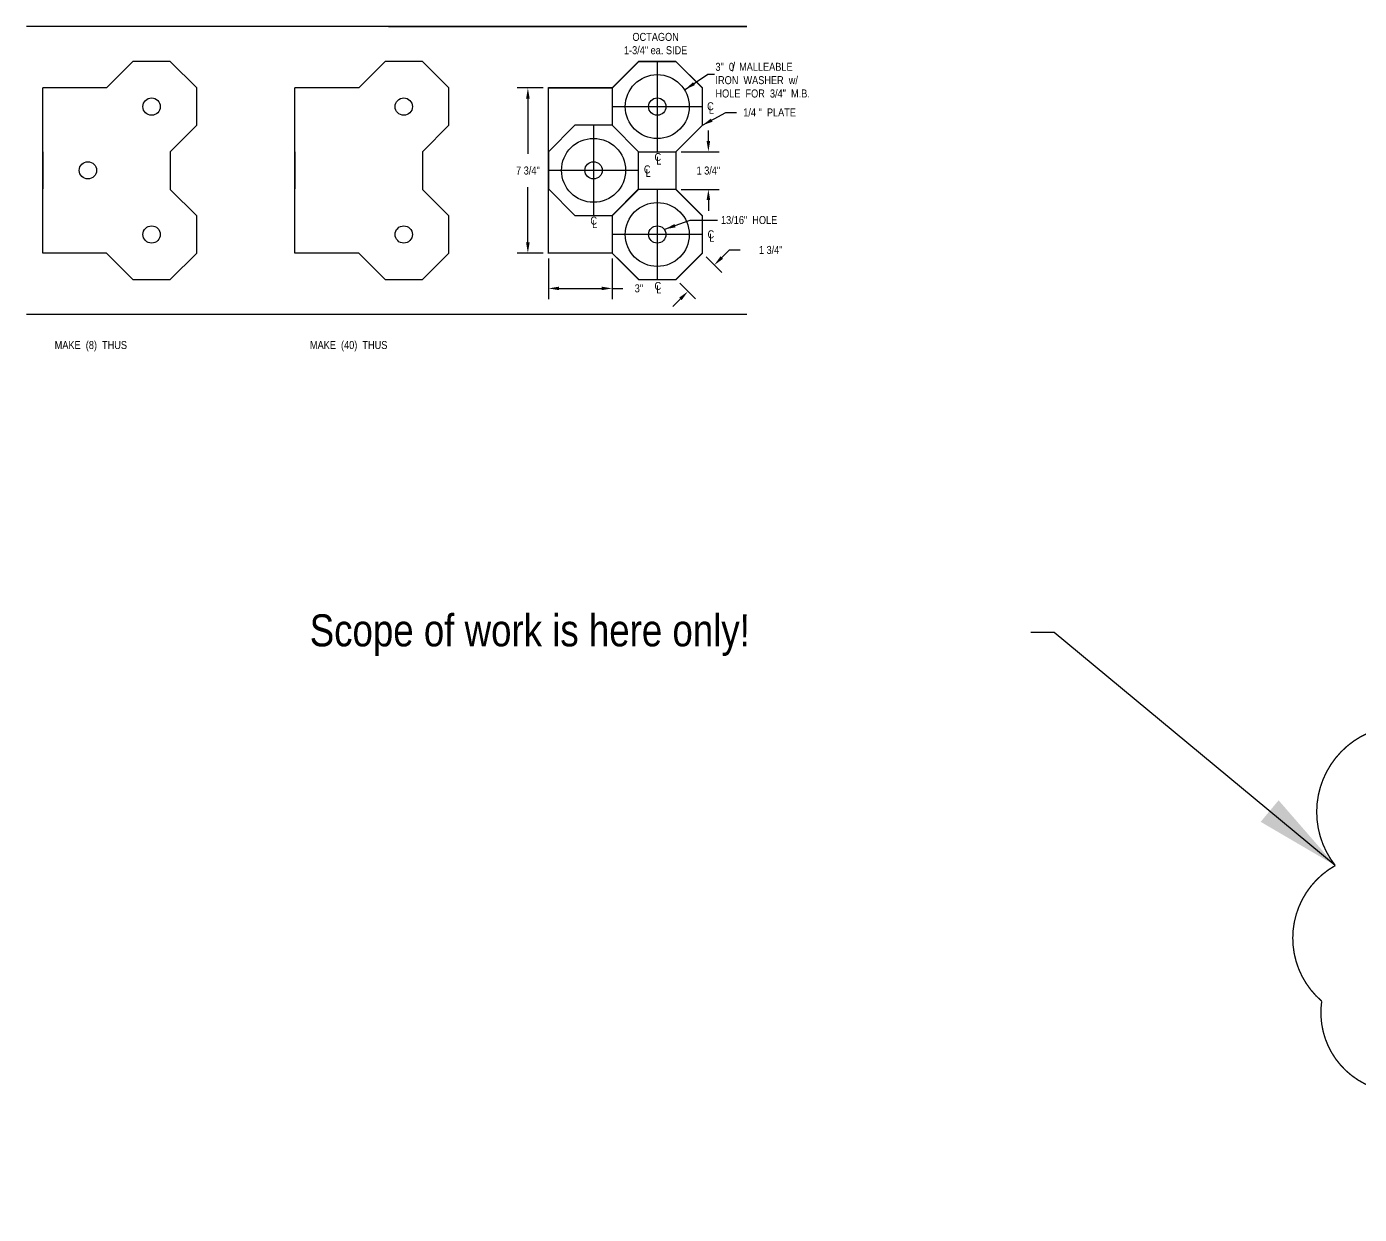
# Model space of a CAD drawing. Extents: x -8 to 143, y -42 to 13.
# Drawn here: x -7.6 to 54.9, y -42.5 to 13.2 of the extents above; entities that cross this region are included whole.
import ezdxf

# ---------------------------------------------------------------- set-up
doc = ezdxf.new("R2010")
doc.units = 0
doc.header["$LTSCALE"] = 50
doc.header["$MEASUREMENT"] = 0
doc.layers.get('0').update_dxf_attribs({"linetype": 'CONTINUOUS'})
doc.styles.add('ARCHENT', font='technical.ttf', dxfattribs={"height": 0.375})
doc.dimstyles.get("Standard").update_dxf_attribs({"dimtxt": 6, "dimasz": 6, "dimexe": 9, "dimexo": 3, "dimgap": 1, "dimtad": 0, "dimtih": 1, "dimtoh": 1, "dimdec": 4, "dimzin": 0, "dimdsep": 46, "dimtxsty": 'ARCHENT', "dimcen": 6, "dimadec": 0, "dimazin": 0, "dimtfac": 1, "dimtdec": 4, "dimtofl": 0, "dimtmove": 0, "dimatfit": 3, "dimfxl": 1, "dimtolj": 1, "dimtzin": 0, "dimarcsym": 0})

# ---------------------------------------------------------------- blocks, each defined once
blk = doc.blocks.new('*D19')
at = {"color": 0, "linetype": 'ByBlock'}
for p, q in [((25.032, 2.41), (25.386, 2.764)), ((25.386, 2.764), (25.886, 2.764)), ((24.296, 2.439), (25.032, 1.703)), ((23.059, 1.202), (23.795, 0.466)), ((23.088, 0.466), (22.734, 0.112))]:
    blk.add_line(p, q, dxfattribs=at)
for points in [[(24.973, 2.469), (25.091, 2.351), (24.679, 2.057)], [(23.029, 0.525), (23.147, 0.407), (23.441, 0.819)]]:
    blk.add_solid(points, dxfattribs=at)
at = {"color": 0, "linetype": 'ByBlock', "insert": (27.323, 2.764), "char_height": 0.375, "attachment_point": 5, "style": 'ARCHENT'}
blk.add_mtext('\\A1;1 3/4"', dxfattribs=at)
blk = doc.blocks.new('*D20')
at = {"color": 0, "linetype": 'ByBlock'}
for p, q in [((16.907, 2.366), (16.907, 0.462)), ((19.894, 2.366), (19.894, 0.462)), ((17.407, 0.962), (19.394, 0.962)), ((19.894, 0.962), (20.394, 0.962))]:
    blk.add_line(p, q, dxfattribs=at)
for points in [[(17.407, 1.045), (17.407, 0.878), (16.907, 0.962)], [(19.394, 1.045), (19.394, 0.878), (19.894, 0.962)]]:
    blk.add_solid(points, dxfattribs=at)
at = {"color": 0, "linetype": 'ByBlock', "insert": (21.144, 0.962), "char_height": 0.375, "attachment_point": 5, "style": 'ARCHENT'}
blk.add_mtext('\\A1;3"', dxfattribs=at)
blk = doc.blocks.new('*D21')
at = {"color": 0, "linetype": 'ByBlock'}
for p, q in [((16.657, 10.362), (15.442, 10.362)), ((15.942, 9.862), (15.942, 7.275)), ((15.942, 3.116), (15.942, 5.704)), ((16.657, 2.616), (15.442, 2.616))]:
    blk.add_line(p, q, dxfattribs=at)
for points in [[(15.858, 9.862), (16.025, 9.862), (15.942, 10.362)], [(15.858, 3.116), (16.025, 3.116), (15.942, 2.616)]]:
    blk.add_solid(points, dxfattribs=at)
at = {"color": 0, "linetype": 'ByBlock', "insert": (15.942, 6.489), "char_height": 0.375, "attachment_point": 5, "style": 'ARCHENT'}
blk.add_mtext('\\A1;7 3/4"', dxfattribs=at)
blk = doc.blocks.new('*D22')
at = {"color": 0, "linetype": 'ByBlock'}
for p, q in [((24.402, 7.875), (24.402, 8.375)), ((23.132, 7.375), (24.902, 7.375)), ((23.132, 5.604), (24.902, 5.604)), ((24.402, 5.104), (24.402, 4.604))]:
    blk.add_line(p, q, dxfattribs=at)
for points in [[(24.319, 7.875), (24.486, 7.875), (24.402, 7.375)], [(24.319, 5.104), (24.486, 5.104), (24.402, 5.604)]]:
    blk.add_solid(points, dxfattribs=at)
at = {"color": 0, "linetype": 'ByBlock', "insert": (24.402, 6.489), "char_height": 0.375, "attachment_point": 5, "style": 'ARCHENT'}
blk.add_mtext('\\A1;1 3/4"', dxfattribs=at)

msp = doc.modelspace()

# ---------------------------------------------------------------- linework, layer by layer
at = {"color": 5}
for p, q in [((26.20716, 13.2393), (-7.55059, 13.2393)), ((26.20716, -0.2607), (-7.55059, -0.2607))]:
    msp.add_line(p, q, dxfattribs=at)
for p, q in [((9.40176, 13.2393), (26.20716, 13.2393)), ((-2.56912, 11.5999), (-3.80656, 10.36246)), ((-0.81912, 11.5999), (-2.56912, 11.5999)), ((0.41832, 10.36246), (-0.81912, 11.5999)), ((9.2516, 11.5999), (8.01416, 10.36246)), ((11.0016, 11.5999), (9.2516, 11.5999)), ((12.23904, 10.36246), (11.0016, 11.5999)), ((-3.80656, 10.36246), (-6.79399, 10.36246)), ((-6.79399, 2.61614), (-6.79399, 10.36246)), ((0.41832, 8.61246), (0.41832, 10.36246)), ((8.01416, 10.36246), (5.02673, 10.36246)), ((5.02673, 2.61614), (5.02673, 10.36246)), ((12.23904, 8.61246), (12.23904, 10.36246)), ((-0.81912, 7.37502), (0.41832, 8.61246)), ((11.0016, 7.37502), (12.23904, 8.61246)), ((-6.79399, 7.37502), (-6.79399, 5.62502)), ((-0.81912, 7.37502), (-0.81912, 5.60358)), ((5.02673, 7.37502), (5.02673, 5.62502)), ((11.0016, 7.37502), (11.0016, 5.60358)), ((18.1444, 6.50002), (18.1444, 6.50002)), ((0.41832, 4.36614), (-0.81912, 5.60358)), ((12.23904, 4.36614), (11.0016, 5.60358)), ((0.41832, 2.61614), (0.41832, 4.36614)), ((12.23904, 2.61614), (12.23904, 4.36614)), ((-3.80656, 2.61614), (-6.79399, 2.61614)), ((-3.80656, 2.61614), (-2.56912, 1.3787)), ((-0.81912, 1.3787), (0.41832, 2.61614)), ((8.01416, 2.61614), (5.02673, 2.61614)), ((8.01416, 2.61614), (9.2516, 1.3787)), ((11.0016, 1.3787), (12.23904, 2.61614)), ((-2.56912, 1.3787), (-0.81912, 1.3787)), ((9.2516, 1.3787), (11.0016, 1.3787))]:
    msp.add_line(p, q)
at = {"color": 1}
for p, q in [((22.00683, 11.5999), (22.00683, 7.37502)), ((19.8944, 9.48746), (24.11927, 9.48746)), ((19.0194, 8.61246), (19.0194, 4.38759)), ((21.13183, 6.50002), (16.90696, 6.50002)), ((22.00683, 5.60358), (22.00683, 1.3787)), ((24.11927, 3.49114), (19.8944, 3.49114))]:
    msp.add_line(p, q, dxfattribs=at)
at = {"color": 3}
for p, q in [((19.8944, 10.36246), (16.90696, 10.36246)), ((16.90696, 2.61614), (16.90696, 10.36246)), ((22.88183, 7.37502), (22.88183, 5.60358)), ((19.8944, 2.61614), (16.90696, 2.61614))]:
    msp.add_line(p, q, dxfattribs=at)
at = {"color": 7, "const_width": 0.0625}
msp.add_lwpolyline([(16.90696, 10.36246), (19.8944, 10.36246), (21.13183, 11.5999), (22.88183, 11.5999), (24.11927, 10.36246), (24.11927, 8.61246), (22.88183, 7.37502), (22.88183, 5.60358), (24.11927, 4.36614), (24.11927, 2.61614), (22.88183, 1.3787), (21.13183, 1.3787), (19.8944, 2.61614), (16.90696, 2.61614), (16.90696, 10.36246)], dxfattribs=at)
at = {"color": 3}
for points in [[(21.13183, 7.37502), (22.88183, 7.37502), (24.11927, 8.61246), (24.11927, 10.36246), (22.88183, 11.5999), (21.13183, 11.5999), (19.8944, 10.36246), (19.8944, 8.61246)], [(18.1444, 4.38759), (19.8944, 4.38759), (21.13183, 5.62502), (21.13183, 7.37502), (19.8944, 8.61246), (18.1444, 8.61246), (16.90696, 7.37502), (16.90696, 5.62502)], [(21.13183, 1.3787), (22.88183, 1.3787), (24.11927, 2.61614), (24.11927, 4.36614), (22.88183, 5.60358), (21.13183, 5.60358), (19.8944, 4.36614), (19.8944, 2.61614)]]:
    msp.add_lwpolyline(points, close=True, dxfattribs=at)
at = {"color": 7}
msp.add_lwpolyline([(105.87469, -22.54232, 0.0625, 0.0625, 0.52056705), (101.28991, -17.96263, 0.0625, 0.0625, 0.52056705), (95.30421, -14.7823, 0.0625, 0.0625, 0.52056705), (89.44587, -13.00131, 0.0625, 0.0625, 0.52056705), (83.20546, -11.60196, 0.0625, 0.0625, 0.52056705), (76.45563, -10.83868, 0.0625, 0.0625, 0.52056705), (70.08787, -10.58425, 0.0625, 0.0625, 0.52056705), (63.84746, -11.34753, 0.0625, 0.0625, 0.52056705), (58.6259, -14.40066, 0.0625, 0.0625, 0.52056705), (55.69673, -19.74362, 0.0625, 0.0625, 0.52056705), (53.7864, -26.1043, 0.0625, 0.0625, 0.52056705), (53.14962, -32.46497, 0.0625, 0.0625, 0.52056705), (57.60706, -36.66301, 0.0625, 0.0625, 0.52056705), (62.95598, -39.71614, 0.0625, 0.0625, 0.52056705), (68.94167, -40.60663, 0.0625, 0.0625, 0.52056705), (75.43679, -40.60663, 0.0625, 0.0625, 0.52056705), (82.69604, -40.47942, 0.0625, 0.0625, 0.52056705), (89.82793, -40.3522, 0.0625, 0.0625, 0.52056705), (96.45041, -39.84335, 0.0625, 0.0625, 0.52056705), (102.81817, -37.93515, 0.0625, 0.0625, 0.52056705), (106.1294, -32.59218, 0.0625, 0.0625, 0.52056705)], format="xyseb", close=True, dxfattribs=at)
at = {"color": 5}
for centre, radius in [((22.00683, 9.48746), 1.5), ((22.00683, 9.48746), 0.40625), ((19.0194, 6.50002), 1.5), ((19.0194, 6.50002), 0.40625), ((22.00683, 3.49114), 1.5), ((22.00683, 3.49114), 0.40625)]:
    msp.add_circle(centre, radius, dxfattribs=at)
for centre in [(-1.69412, 9.48746), (10.1266, 9.48746), (-4.68156, 6.50002), (-1.69412, 3.49114), (10.1266, 3.49114)]:
    msp.add_circle(centre, 0.40625)

# ---------------------------------------------------------------- texts
at = {"color": 7, "style": 'ARCHENT'}
msp.add_text('Scope of work is here only!', height=1.5, dxfattribs=at).set_placement((5.71682, -15.82441))
at = {"char_height": 0.375, "style": 'ARCHENT'}
for s, insert, attachment_point in [('OCTAGON\\P1-3/4" ea. SIDE', (21.92965, 12.44263), 5), ('3"  0  MALLEABLE\\PIRON  WASHER  w/\\PHOLE  FOR  3/4"  M.B.   ', (24.73418, 11.54218), 1)]:
    msp.add_mtext(s, dxfattribs=dict(at, insert=insert, attachment_point=attachment_point))
at = {"attachment_point": 1, "style": 'ARCHENT'}
for s, insert, char_height, width in [('/', (25.518, 11.57201), 0.4375, 0.59375), ('13/16"  HOLE', (24.99447, 4.35781), 0.375, 5.09375)]:
    msp.add_mtext(s, dxfattribs=dict(at, insert=insert, char_height=char_height, width=width))
at = {"color": 1, "char_height": 0.375, "attachment_point": 1, "style": 'ARCHENT'}
for s, insert, width in [('C', (24.34403, 9.69237), 1), ('L', (24.42547, 9.52883), 0.8125), ('C', (21.87799, 7.31096), 1), ('L', (21.95943, 7.14742), 0.8125), ('C', (21.38064, 6.73113), 1), ('L', (21.46208, 6.5676), 0.8125), ('C', (18.87315, 4.32902), 1), ('L', (18.95459, 4.16549), 0.8125), ('C', (24.36476, 3.68707), 1), ('L', (24.44619, 3.52354), 0.8125), ('C', (21.87799, 1.26425), 1), ('L', (21.95943, 1.10071), 0.8125)]:
    msp.add_mtext(s, dxfattribs=dict(at, insert=insert, width=width))
at = {"color": 7, "char_height": 0.375, "attachment_point": 1, "style": 'ARCHENT'}
for s, insert, width in [('1/4 "  PLATE', (26.03718, 9.40478), 3.4375), ('MAKE  (8)  THUS', (-6.2361, -1.5048), 6.5), ('MAKE  (40)  THUS', (5.72729, -1.5048), 6.5)]:
    msp.add_mtext(s, dxfattribs=dict(at, insert=insert, width=width))

# ---------------------------------------------------------------- dimensions: what is measured, and where the dimension line sits
for base, p1, p2, picture, middle in [((15.94181, 2.61614), (16.90696, 10.36246), (16.90696, 2.61614), '*D21', (15.94181, 6.4893)), ((24.40231, 5.60358), (22.88183, 7.37502), (22.88183, 5.60358), '*D22', (24.40231, 6.4893))]:
    dim = msp.add_linear_dim(base=base, p1=p1, p2=p2, angle=90, dimstyle='Standard', override={"dimtxt": 0.375, "dimasz": 0.5, "dimexe": 0.5, "dimexo": 0.25, "dimgap": 0.5, "dimlunit": 4, "dimaunit": 1, "dimfrac": 2})
    dim.commit()
    dim.dimension.update_dxf_attribs({"geometry": picture, "text_midpoint": middle})
dim = msp.add_aligned_dim(p1=(22.88183, 1.3787), p2=(24.11927, 2.61614), distance=-0.79115, dimstyle='Standard', override={"dimtxt": 0.375, "dimasz": 0.5, "dimexe": 0.5, "dimexo": 0.25, "dimgap": 0.5, "dimlunit": 4, "dimaunit": 1, "dimfrac": 2})
dim.commit()
dim.dimension.update_dxf_attribs({"geometry": '*D19', "text_midpoint": (27.32331, 2.76382)})
dim = msp.add_linear_dim(base=(19.8944, 0.96178), p1=(16.90696, 2.61614), p2=(19.8944, 2.61614), dimstyle='Standard', override={"dimtxt": 0.375, "dimasz": 0.5, "dimexe": 0.5, "dimexo": 0.25, "dimgap": 0.5, "dimlunit": 4, "dimaunit": 1, "dimfrac": 2})
dim.commit()
dim.dimension.update_dxf_attribs({"geometry": '*D20', "text_midpoint": (21.1444, 0.96178)})

# ---------------------------------------------------------------- leaders
for points in [[(23.31173, 10.28712), (24.38399, 11.00975), (24.68323, 11.00975)], [(22.36792, 3.73646), (23.54987, 4.16205), (24.82775, 4.16205)]]:
    msp.add_leader(points, dimstyle='Standard', override={"dimtxt": 0.375, "dimasz": 0.5, "dimexe": 0.5, "dimexo": 0.25, "dimgap": 0.5, "dimaunit": 1})
at = {"color": 7}
for points, override in [([(24.11927, 8.61246), (25.22391, 9.21504), (25.72528, 9.21504)], {"dimtxt": 0.375, "dimasz": 0.5, "dimexe": 0.5, "dimexo": 0.25, "dimgap": 0.5, "dimaunit": 1}), ([(53.7864, -26.1043), (40.61281, -15.16819), (39.51781, -15.16819)], {"dimscale": 8, "dimtxt": 0.375, "dimasz": 0.5, "dimexe": 0.5, "dimexo": 0.25, "dimgap": 0.5, "dimcen": 0.0625, "dimaunit": 1})]:
    msp.add_leader(points, dimstyle='Standard', override=override, dxfattribs=at)

doc.saveas('drawing.dxf')
